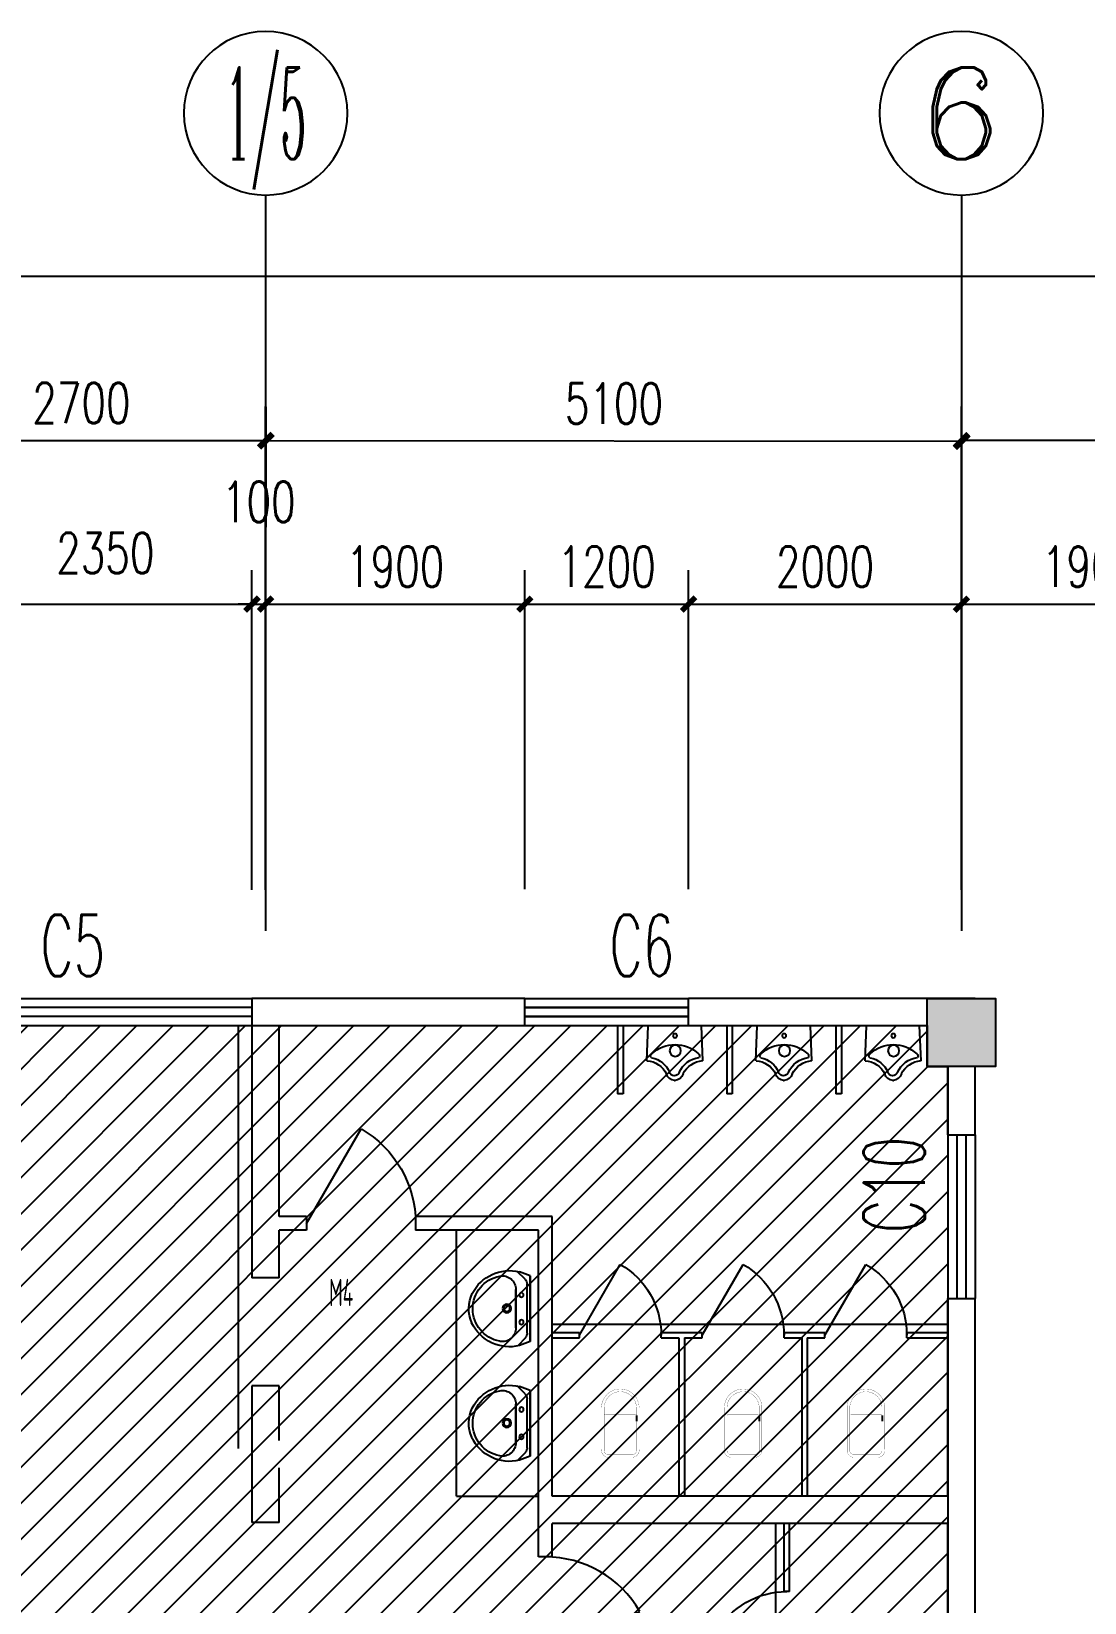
# Model space of a CAD drawing. Extents: x 392800 to 1041602, y -388882 to -94077.
# Drawn here: x 446572 to 454290, y -105891 to -94370 of the extents above; entities that cross this region are included whole.
import ezdxf
from ezdxf.enums import TextEntityAlignment as Align

# ---------------------------------------------------------------- set-up
doc = ezdxf.new("R2010")
doc.units = 0
doc.header["$LTSCALE"] = 1000
doc.header["$MEASUREMENT"] = 0
doc.linetypes.add('ACAD_ISO02W100', pattern=[15, 12, -3])
for name, color, linetype in [('AXIS_TEXT', 7, 'Continuous'), ('IAR-文字350', 2, 'ACAD_ISO02W100'), ('IBS-轴号', 160, 'Continuous'), ('IBS－墙体', 6, 'Continuous'), ('IBS－外尺寸标注', 51, 'Continuous'), ('IBS－窗', 1, 'Continuous'), ('IDS－门', 3, 'Continuous'), ('PUB_HATCH', 8, 'Continuous'), ('PUB_TEXT', 7, 'Continuous'), ('WINDOW_TEXT', 7, 'Continuous'), ('洁具', 5, 'Continuous')]:
    doc.layers.add(name, color=color, linetype=linetype)
doc.styles.add('_HZFS', font='txt.shx', dxfattribs={"width": 0.6, "bigfont": 'HZFS.shx'})
doc.styles.add('_TCH_DIM_T3', font='SIMPLEX', dxfattribs={"width": 0.705882, "bigfont": 'GBCBIG'})
doc.styles.add('COMPLEX', font='COMPLEX')
doc.styles.add('SIMPLEX', font='SIMPLEX.SHX', dxfattribs={"width": 0.7})
doc.styles.get("Standard").update_dxf_attribs({"font": 'gbenor.shx', "bigfont": 'gbcbig.shx'})
doc.dimstyles.new('_TCH_ARCH&&100', dxfattribs={"dimtxt": 297.5, "dimasz": 100, "dimexe": 250, "dimexo": 300, "dimgap": 126.25, "dimtad": 1, "dimdec": 0, "dimzin": 0, "dimdsep": 46, "dimtxsty": '_TCH_DIM_T3', "dimblk": 'ARCHTICK', "dimcen": 0.09, "dimclrt": 7, "dimazin": 2, "dimtfac": 1, "dimtdec": 0, "dimtix": 1, "dimtmove": 2, "dimatfit": 3, "dimfxl": 1, "dimtolj": 1, "dimtzin": 0, "dimarcsym": 0})

# ---------------------------------------------------------------- blocks, each defined once
blk = doc.blocks.new('_AXISO')
blk.add_circle((0, 0), 0.5)
at = {"layer": 'AXIS_TEXT', "style": 'COMPLEX', "width": 1.041667}
blk.add_attdef('A', text='', height=0.56, dxfattribs=at).set_placement((-0.25, -0.28), (0.25, -0.28), align=Align.FIT)
blk = doc.blocks.new('_ArchTick')
at = {"color": 0, "linetype": 'ByBlock', "const_width": 0.4}
blk.add_lwpolyline([(-0.5, -0.5), (0.5, 0.5)], dxfattribs=at)
blk = doc.blocks.new('*D144')
at = {"layer": 'Defpoints', "color": 0, "transparency": 16777216}
for p in [(455288, -98570), (453388, -100965), (455288, -100965)]:
    blk.add_point(p, dxfattribs=at)
at = {"layer": 'IBS－外尺寸标注', "color": 0, "lineweight": -2, "transparency": 16777216}
for p, q in [((453388, -100665), (453388, -98320)), ((455288, -100665), (455288, -98320)), ((453388, -98570), (455288, -98570))]:
    blk.add_line(p, q, dxfattribs=at)
at = {"layer": 'IBS－外尺寸标注', "color": 0, "lineweight": -2, "transparency": 16777216, "xscale": 100, "yscale": 100, "zscale": 100, "rotation": 180}
blk.add_blockref('_ArchTick', (453388, -98570), dxfattribs=at)
at = {"layer": 'IBS－外尺寸标注', "color": 0, "lineweight": -2, "transparency": 16777216, "xscale": 100, "yscale": 100, "zscale": 100}
blk.add_blockref('_ArchTick', (455288, -98570), dxfattribs=at)
at = {"layer": 'IBS－外尺寸标注', "color": 7, "transparency": 16777216, "insert": (454338, -98295), "char_height": 297.5, "attachment_point": 5, "style": '_TCH_DIM_T3'}
blk.add_mtext('\\A1;1900', dxfattribs=at)
blk = doc.blocks.new('*D145')
at = {"layer": 'Defpoints', "color": 0, "transparency": 16777216}
for p in [(448188, -98570), (445838, -100965), (448188, -100965)]:
    blk.add_point(p, dxfattribs=at)
at = {"layer": 'IBS－外尺寸标注', "color": 0, "lineweight": -2, "transparency": 16777216}
for p, q in [((445838, -100665), (445838, -98320)), ((448188, -100665), (448188, -98320)), ((445838, -98570), (448188, -98570))]:
    blk.add_line(p, q, dxfattribs=at)
at = {"layer": 'IBS－外尺寸标注', "color": 0, "lineweight": -2, "transparency": 16777216, "xscale": 100, "yscale": 100, "zscale": 100, "rotation": 180}
blk.add_blockref('_ArchTick', (445838, -98570), dxfattribs=at)
at = {"layer": 'IBS－外尺寸标注', "color": 0, "lineweight": -2, "transparency": 16777216, "xscale": 100, "yscale": 100, "zscale": 100}
blk.add_blockref('_ArchTick', (448188, -98570), dxfattribs=at)
at = {"layer": 'IBS－外尺寸标注', "color": 7, "transparency": 16777216, "insert": (447113, -98195), "char_height": 297.5, "attachment_point": 5, "style": '_TCH_DIM_T3'}
blk.add_mtext('\\A1;2350', dxfattribs=at)
blk = doc.blocks.new('*D159')
at = {"layer": 'Defpoints', "color": 0, "transparency": 16777216}
for p in [(448288, -98570), (448188, -100965), (448288, -100965)]:
    blk.add_point(p, dxfattribs=at)
at = {"layer": 'IBS－外尺寸标注', "color": 0, "lineweight": -2, "transparency": 16777216}
for p, q in [((448188, -100665), (448188, -98320)), ((448288, -100665), (448288, -98320)), ((448188, -98570), (448088, -98570)), ((448188, -98570), (448288, -98570)), ((448288, -98570), (448388, -98570))]:
    blk.add_line(p, q, dxfattribs=at)
at = {"layer": 'IBS－外尺寸标注', "color": 0, "lineweight": -2, "transparency": 16777216, "xscale": 100, "yscale": 100, "zscale": 100}
blk.add_blockref('_ArchTick', (448188, -98570), dxfattribs=at)
at = {"layer": 'IBS－外尺寸标注', "color": 0, "lineweight": -2, "transparency": 16777216, "xscale": 100, "yscale": 100, "zscale": 100, "rotation": 180}
blk.add_blockref('_ArchTick', (448288, -98570), dxfattribs=at)
at = {"layer": 'IBS－外尺寸标注', "color": 7, "transparency": 16777216, "insert": (448238, -97820), "char_height": 297.5, "attachment_point": 5, "style": '_TCH_DIM_T3'}
blk.add_mtext('\\A1;100', dxfattribs=at)
blk = doc.blocks.new('*D161')
at = {"layer": 'Defpoints', "color": 0, "transparency": 16777216}
for p in [(448288, -97370), (445588, -100961), (448288, -100961)]:
    blk.add_point(p, dxfattribs=at)
at = {"layer": 'IBS－外尺寸标注', "color": 0, "lineweight": -2, "transparency": 16777216}
for p, q in [((445588, -100661), (445588, -97120)), ((448288, -100661), (448288, -97120)), ((445588, -97370), (448288, -97370))]:
    blk.add_line(p, q, dxfattribs=at)
at = {"layer": 'IBS－外尺寸标注', "color": 0, "lineweight": -2, "transparency": 16777216, "xscale": 100, "yscale": 100, "zscale": 100, "rotation": 180}
blk.add_blockref('_ArchTick', (445588, -97370), dxfattribs=at)
at = {"layer": 'IBS－外尺寸标注', "color": 0, "lineweight": -2, "transparency": 16777216, "xscale": 100, "yscale": 100, "zscale": 100}
blk.add_blockref('_ArchTick', (448288, -97370), dxfattribs=at)
at = {"layer": 'IBS－外尺寸标注', "color": 7, "transparency": 16777216, "insert": (446938, -97095), "char_height": 297.5, "attachment_point": 5, "style": '_TCH_DIM_T3'}
blk.add_mtext('\\A1;2700', dxfattribs=at)
blk = doc.blocks.new('*D162')
at = {"layer": 'Defpoints', "color": 0, "transparency": 16777216}
for p in [(451388, -98570), (450188, -100961), (451388, -100961)]:
    blk.add_point(p, dxfattribs=at)
at = {"layer": 'IBS－外尺寸标注', "color": 0, "lineweight": -2, "transparency": 16777216}
for p, q in [((450188, -100661), (450188, -98320)), ((451388, -100661), (451388, -98320)), ((450188, -98570), (451388, -98570))]:
    blk.add_line(p, q, dxfattribs=at)
at = {"layer": 'IBS－外尺寸标注', "color": 0, "lineweight": -2, "transparency": 16777216, "xscale": 100, "yscale": 100, "zscale": 100, "rotation": 180}
blk.add_blockref('_ArchTick', (450188, -98570), dxfattribs=at)
at = {"layer": 'IBS－外尺寸标注', "color": 0, "lineweight": -2, "transparency": 16777216, "xscale": 100, "yscale": 100, "zscale": 100}
blk.add_blockref('_ArchTick', (451388, -98570), dxfattribs=at)
at = {"layer": 'IBS－外尺寸标注', "color": 7, "transparency": 16777216, "insert": (450788, -98295), "char_height": 297.5, "attachment_point": 5, "style": '_TCH_DIM_T3'}
blk.add_mtext('\\A1;1200', dxfattribs=at)
blk = doc.blocks.new('*D163')
at = {"layer": 'Defpoints', "color": 0, "transparency": 16777216}
for p in [(450188, -98570), (448288, -100965), (450188, -100961)]:
    blk.add_point(p, dxfattribs=at)
at = {"layer": 'IBS－外尺寸标注', "color": 0, "lineweight": -2, "transparency": 16777216}
for p, q in [((448288, -100665), (448288, -98320)), ((450188, -100661), (450188, -98320)), ((448288, -98570), (450188, -98570))]:
    blk.add_line(p, q, dxfattribs=at)
at = {"layer": 'IBS－外尺寸标注', "color": 0, "lineweight": -2, "transparency": 16777216, "xscale": 100, "yscale": 100, "zscale": 100, "rotation": 180}
blk.add_blockref('_ArchTick', (448288, -98570), dxfattribs=at)
at = {"layer": 'IBS－外尺寸标注', "color": 0, "lineweight": -2, "transparency": 16777216, "xscale": 100, "yscale": 100, "zscale": 100}
blk.add_blockref('_ArchTick', (450188, -98570), dxfattribs=at)
at = {"layer": 'IBS－外尺寸标注', "color": 7, "transparency": 16777216, "insert": (449238, -98295), "char_height": 297.5, "attachment_point": 5, "style": '_TCH_DIM_T3'}
blk.add_mtext('\\A1;1900', dxfattribs=at)
blk = doc.blocks.new('*D168')
at = {"layer": 'Defpoints', "color": 0, "transparency": 16777216}
for p in [(453388, -98570), (451388, -100961), (453388, -100961)]:
    blk.add_point(p, dxfattribs=at)
at = {"layer": 'IBS－外尺寸标注', "color": 0, "lineweight": -2, "transparency": 16777216}
for p, q in [((451388, -100661), (451388, -98320)), ((453388, -100661), (453388, -98320)), ((451388, -98570), (453388, -98570))]:
    blk.add_line(p, q, dxfattribs=at)
at = {"layer": 'IBS－外尺寸标注', "color": 0, "lineweight": -2, "transparency": 16777216, "xscale": 100, "yscale": 100, "zscale": 100, "rotation": 180}
blk.add_blockref('_ArchTick', (451388, -98570), dxfattribs=at)
at = {"layer": 'IBS－外尺寸标注', "color": 0, "lineweight": -2, "transparency": 16777216, "xscale": 100, "yscale": 100, "zscale": 100}
blk.add_blockref('_ArchTick', (453388, -98570), dxfattribs=at)
at = {"layer": 'IBS－外尺寸标注', "color": 7, "transparency": 16777216, "insert": (452388, -98295), "char_height": 297.5, "attachment_point": 5, "style": '_TCH_DIM_T3'}
blk.add_mtext('\\A1;2000', dxfattribs=at)
blk = doc.blocks.new('*D173')
at = {"layer": 'Defpoints', "color": 0, "transparency": 16777216}
for p in [(448291, -97372), (448288, -100961), (453388, -100965)]:
    blk.add_point(p, dxfattribs=at)
at = {"layer": 'IBS－外尺寸标注', "color": 0, "lineweight": -2, "transparency": 16777216}
for p, q in [((448288, -100661), (448291, -97122)), ((453388, -100665), (453391, -97126)), ((453391, -97376), (448291, -97372))]:
    blk.add_line(p, q, dxfattribs=at)
at = {"layer": 'IBS－外尺寸标注', "color": 0, "lineweight": -2, "transparency": 16777216, "xscale": 100, "yscale": 100, "zscale": 100}
for p, rotation in [((448291, -97372), 179.9531013599515), ((453391, -97376), 359.9531013599515)]:
    blk.add_blockref('_ArchTick', p, dxfattribs=dict(at, rotation=rotation))
at = {"layer": 'IBS－外尺寸标注', "color": 7, "transparency": 16777216, "insert": (450841, -97099), "char_height": 297.5, "attachment_point": 5, "rotation": 359.9531, "style": '_TCH_DIM_T3'}
blk.add_mtext('\\A1;5100', dxfattribs=at)
blk = doc.blocks.new('*D174')
at = {"layer": 'Defpoints', "color": 0, "transparency": 16777216}
for p in [(421037, -96170), (421038, -100965), (461188, -100961)]:
    blk.add_point(p, dxfattribs=at)
at = {"layer": 'IBS－外尺寸标注', "color": 0, "lineweight": -2, "transparency": 16777216}
for p, q in [((421038, -100665), (421037, -95920)), ((461188, -100661), (461187, -95916)), ((461187, -96166), (421037, -96170))]:
    blk.add_line(p, q, dxfattribs=at)
at = {"layer": 'IBS－外尺寸标注', "color": 0, "lineweight": -2, "transparency": 16777216, "xscale": 100, "yscale": 100, "zscale": 100}
for p, rotation in [((421037, -96170), 180.0059572382766), ((461187, -96166), 0.005957238276517174)]:
    blk.add_blockref('_ArchTick', p, dxfattribs=dict(at, rotation=rotation))
at = {"layer": 'IBS－外尺寸标注', "color": 7, "transparency": 16777216, "insert": (441112, -95893), "char_height": 297.5, "attachment_point": 5, "rotation": 0.006, "style": '_TCH_DIM_T3'}
blk.add_mtext('\\A1;40150', dxfattribs=at)
blk = doc.blocks.new('*D175')
at = {"layer": 'Defpoints', "color": 0, "transparency": 16777216}
for p in [(453388, -97370), (453388, -100965), (461188, -100965)]:
    blk.add_point(p, dxfattribs=at)
at = {"layer": 'IBS－外尺寸标注', "color": 0, "lineweight": -2, "transparency": 16777216}
for p, q in [((453388, -100665), (453388, -97120)), ((461188, -100665), (461188, -97120)), ((461188, -97370), (453388, -97370))]:
    blk.add_line(p, q, dxfattribs=at)
at = {"layer": 'IBS－外尺寸标注', "color": 0, "lineweight": -2, "transparency": 16777216, "xscale": 100, "yscale": 100, "zscale": 100, "rotation": 180}
blk.add_blockref('_ArchTick', (453388, -97370), dxfattribs=at)
at = {"layer": 'IBS－外尺寸标注', "color": 0, "lineweight": -2, "transparency": 16777216, "xscale": 100, "yscale": 100, "zscale": 100}
blk.add_blockref('_ArchTick', (461188, -97370), dxfattribs=at)
at = {"layer": 'IBS－外尺寸标注', "color": 7, "transparency": 16777216, "insert": (457288, -97095), "char_height": 297.5, "attachment_point": 5, "style": '_TCH_DIM_T3'}
blk.add_mtext('\\A1;7800', dxfattribs=at)
blk = doc.blocks.new('_WBLK')
for p, q in [((-0.5, 0.5), (0.5, 0.5)), ((0.5, 0.1667), (-0.5, 0.1667)), ((0.5, -0.1667), (-0.5, -0.1667)), ((-0.5, -0.5), (0.5, -0.5))]:
    blk.add_line(p, q)
at = {"layer": 'WINDOW_TEXT', "style": 'SIMPLEX', "flags": 9}
blk.add_attdef('A', text='', height=1, dxfattribs=at).set_placement((0, 1.5), align=Align.MIDDLE)
blk = doc.blocks.new('_DBLK')
blk.add_line((-0.5, 0), (0, -0.866))
blk.add_arc((-0.5, 0), 1, 300, 0)
at = {"layer": 'WINDOW_TEXT', "style": 'SIMPLEX', "flags": 9}
blk.add_attdef('A', text='', height=1, dxfattribs=at).set_placement((0, 1.5), align=Align.MIDDLE)
blk = doc.blocks.new('M_A6')
blk.add_line((0.5, 0), (0.5, 0))
blk = doc.blocks.new('M_E6')
for p, q in [((240, 0), (-240, 0)), ((-237, 0), (239, 0)), ((240, 0), (270, -79)), ((-213, -36), (-271, -91)), ((-240, 0), (-270, -79)), ((-179, -23), (181, -23)), ((141, -105), (-141, -105)), ((-141, -105), (141, -105)), ((217, -37), (274, -95))]:
    blk.add_line(p, q)
for centre, radius in [((-99, -65), 16.3), ((101, -65), 16.3), ((2, -172), 31.6), ((2, -172), 23)]:
    blk.add_circle(centre, radius)
for centre, radius, start, end in [((28, -152), 307, 166.1751, 244.7296), ((-141, -205), 100, 90, 190.5602), ((-179, -73), 50, 90, 133.181), ((-28, -152), 307, 297.0639, 13.8249), ((141, -205), 100, 349.4398, 90), ((181, -73), 50, 44.5607, 90), ((0, -179), 243, 190.5602, 349.4398), ((0, -201), 250, 245.8071, 296.4628), ((28, -152), 307, 266.589, 266.5936)]:
    blk.add_arc(centre, radius, start, end)
at = {"width": 0.8, "flags": 9}
for tag in ['XSIZE', 'YSIZE']:
    blk.add_attdef(tag, (0, 0), '', height=0.5, dxfattribs=at)
blk = doc.blocks.new('M_E8')
for p, q in [((-204, -257), (-194, -2)), ((-194, -2), (196, -2)), ((206, -257), (196, -2))]:
    blk.add_line(p, q)
at = {"const_width": 1.5}
for points in [[(-196, 0), (196, 0), (206, -257, -4.356259)], [(-194, -2), (-204, -257, 0.758087)]]:
    blk.add_lwpolyline(points, format="xyb", dxfattribs=at)
for points in [[(-2, -142), (6, -142), (12, -146), (19, -148), (25, -152), (29, -158), (34, -166), (37, -174), (39, -183), (37, -191), (35, -200), (29, -208), (25, -214), (17, -219), (12, -223), (4, -224), (-2, -224), (-6, -224), (-11, -223), (-18, -221), (-26, -217), (-32, -213), (-37, -207), (-42, -199), (-44, -190), (-45, -183), (-42, -173), (-40, -164), (-35, -158), (-31, -150), (-26, -148), (-24, -144), (-18, -143), (-14, -143), (-12, -142), (-8, -142), (-6, -141), (-2, -142)], [(-204, -257), (-194, -258), (-194, -258), (-183, -260), (-175, -261), (-165, -264), (-156, -268), (-147, -271), (-138, -275), (-128, -281), (-119, -287), (-109, -295), (-102, -300), (-94, -308), (-86, -316), (-79, -324), (-74, -332), (-68, -340), (-62, -348), (-58, -356), (-54, -366), (-50, -374), (-43, -383), (-36, -389), (-30, -392), (-23, -395), (-17, -398), (-9, -399), (0, -399), (13, -398), (23, -395), (29, -392), (35, -389), (43, -385), (49, -380), (54, -374), (58, -366), (62, -357), (65, -347), (71, -340), (75, -332), (80, -325), (85, -319), (91, -313), (95, -308), (100, -302), (106, -295), (113, -290), (119, -285), (126, -280), (132, -277), (139, -273), (145, -271), (154, -268), (162, -264), (173, -261), (183, -259), (191, -258), (199, -257), (206, -257)]]:
    blk.add_lwpolyline(points, dxfattribs=at)
for centre, radius in [((-1, -74), 15), ((-3, -184), 41.7)]:
    blk.add_circle(centre, radius)
for centre, radius, start, end in [((-158, -223), 22.7, 134.5857, 206.4573), ((-2, -389), 250, 46.6458, 133.3542), ((162, -222), 16.2, 297.1389, 62.8611), ((-218, -432), 176, 26.1838, 85.5792), ((-198, -412), 179, 22.2984, 83.8043), ((4, -329), 38.6, 202.7778, 341.3609), ((201, -407), 174, 100.5676, 157.7034), ((215, -425), 168, 93.3348, 155.3309), ((1, -338), 63.3, 194.7447, 345.2553)]:
    blk.add_arc(centre, radius, start, end)
blk.add_point((1, -402))
at = {"width": 0.8, "flags": 9}
for tag in ['XSIZE', 'YSIZE']:
    blk.add_attdef(tag, (0, 0), '', height=0.5, dxfattribs=at)
blk = doc.blocks.new('M_E2')
blk.add_line((-306, -118), (-266, -118))
at = {"const_width": 1.5}
for points in [[(-366, 138, 0.97895), (-366, -138, 0.97895)], [(-366, 118, 0.97895), (-366, -118, 0.97895)], [(-306, 118, 0.414214), (-316, 108, 0.414214)], [(0, 88, 0.462192), (-59, 137, 0.462192)], [(-20, 88, 0.414214), (-50, 118, 0.414214)], [(-316, -108, 0.414214), (-306, -118, 0.414214)], [(-59, -137, 0.462192), (0, -88, 0.462192)], [(-50, -118, 0.414214), (-20, -88, 0.414214)]]:
    blk.add_lwpolyline(points, format="xyb", dxfattribs=at)
for points in [[(-366, 137), (-59, 137)], [(-316, 118), (-366, 118)], [(-340, 118), (-266, 118)], [(-50, 118), (-267, 118)], [(-316, 108), (-316, -108)], [(-20, -88), (-20, 88)], [(0, 88), (0, -88)], [(-381, -137), (-59, -137)], [(-316, -118), (-366, -118)], [(-340, -118), (-266, -118)], [(-266, -118), (-50, -118)]]:
    blk.add_lwpolyline(points, dxfattribs=at)
at = {"width": 0.8, "flags": 9}
for tag in ['XSIZE', 'YSIZE']:
    blk.add_attdef(tag, (0, 0), '', height=0.5, dxfattribs=at)
blk = doc.blocks.new('_FZH')
blk.add_solid([(0.5, 0.5), (0.5, -0.5), (-0.5, 0.5), (-0.5, -0.5)])

msp = doc.modelspace()

# ---------------------------------------------------------------- hatches: boundary and pattern name
at = {"layer": 'PUB_HATCH'}
h = msp.add_hatch(dxfattribs=at)
h.set_pattern_fill('ANSI31', color=256, scale=1500)
h.set_pattern_definition([(45, (-74316.34, 80161.69), (-132.58252, 132.58252), [])])
h.paths.add_polyline_path([(445487.8, -109760.2), (445487.8, -117560.8), (445112.8, -117560.8), (445112.8, -118010.8), (452912.8, -118010.8), (452912.8, -117560.8), (453287.8, -117560.8), (453287.8, -109760.8), (453287.8, -101960.8), (453137.8, -101960.8), (453137.8, -101660.8), (431437.8, -101660.8), (431437.8, -101710.8), (430937.8, -101710.8), (425037.8, -101710.8), (421537.8, -101710.8), (421537.8, -101960.8), (421237.8, -101960.8), (421237.8, -109761.5)])
h.paths.add_polyline_path([(451383.8, -135360.8), (451383.8, -131460.8), (445837.8, -131460.8), (445837.8, -131810.8), (438137.8, -131810.8), (438137.8, -135360.8)])

# ---------------------------------------------------------------- linework, layer by layer
at = {"layer": 'IBS-轴号'}
for p, q in [((448287.8, -95570), (448287.8, -100965)), ((453387.8, -95570), (453387.8, -100965))]:
    msp.add_line(p, q, dxfattribs=at)
at = {"layer": 'IBS－墙体'}
for p, q in [((450187.8, -101460.8), (448187.8, -101460.8)), ((448187.8, -101460.8), (448187.8, -103510.8)), ((450187.8, -101660.8), (450187.8, -101460.8)), ((451387.8, -101660.8), (451387.8, -101460.8)), ((453487.8, -101460.8), (451387.8, -101460.8)), ((448087.8, -101660.8), (448087.8, -104760.8)), ((448187.8, -101660.8), (450187.8, -101660.8)), ((448387.8, -103060.8), (448387.8, -101660.8)), ((448387.8, -101660.8), (450187.8, -101660.8)), ((451387.8, -101660.8), (453137.8, -101660.8)), ((453287.8, -102460.8), (453287.8, -101960.8)), ((453487.8, -102460.8), (453487.8, -101960.8)), ((453287.8, -102460.8), (453487.8, -102460.8)), ((448587.8, -103060.8), (448387.8, -103060.8)), ((448587.8, -103060.8), (448587.8, -103160.8)), ((449387.8, -103060.8), (449387.8, -103160.8)), ((450387.8, -103060.8), (449387.8, -103060.8)), ((450387.8, -105110.8), (450387.8, -103060.8)), ((448387.8, -103510.8), (448387.8, -103160.8)), ((448587.8, -103160.8), (448387.8, -103160.8)), ((450287.8, -103160.8), (449387.8, -103160.8)), ((450287.8, -105110.8), (450287.8, -103160.8)), ((448387.8, -103510.8), (448187.8, -103510.8)), ((453287.8, -103660.8), (453487.8, -103660.8)), ((453287.8, -105110.8), (453287.8, -103660.8)), ((453487.8, -106847.3), (453487.8, -103660.8)), ((448387.8, -104303.2), (448187.8, -104303.2)), ((448187.8, -104303.2), (448187.8, -105303.2)), ((448387.8, -104703.2), (448387.8, -104303.2)), ((448387.8, -105303.2), (448387.8, -104903.2)), ((450287.8, -105556.3), (450287.8, -105110.8)), ((453287.8, -105110.8), (450387.8, -105110.8)), ((448387.8, -105303.2), (448187.8, -105303.2)), ((453287.8, -105310.8), (450387.8, -105310.8)), ((450387.8, -105556.3), (450387.8, -105310.8)), ((453287.8, -106847.3), (453287.8, -105310.8)), ((450387.8, -105556.3), (450287.8, -105556.3))]:
    msp.add_line(p, q, dxfattribs=at)
msp.add_lwpolyline([(453137.8, -101460.8), (453637.8, -101460.8), (453637.8, -101960.8), (453137.8, -101960.8)], close=True, dxfattribs=at)
at = {"layer": 'IBS－外尺寸标注'}
msp.add_point((453387.8, -97955.8), dxfattribs=at)
at = {"layer": 'IBS－窗'}
for p, q in [((450187.8, -101460.8), (451387.8, -101460.8)), ((450187.8, -101527.5), (451387.8, -101527.5)), ((450187.8, -101594.2), (451387.8, -101594.2)), ((453287.8, -102460.8), (453287.8, -103660.8)), ((453354.4, -102460.8), (453354.4, -103660.8)), ((453421.1, -102460.8), (453421.1, -103660.8)), ((453487.8, -102460.8), (453487.8, -103660.8))]:
    msp.add_line(p, q, dxfattribs=at)
at = {"layer": 'IBS－窗', "color": 3}
msp.add_line((450187.8, -101660.8), (451387.8, -101660.8), dxfattribs=at)
at = {"layer": 'PUB_HATCH'}
msp.add_lwpolyline([(421237.8, -105312.2), (421237.8, -101960.8), (421537.8, -101960.8), (421537.8, -101710.8), (425037.8, -101710.8), (430937.8, -101710.8), (431437.8, -101710.8), (431437.8, -101660.8), (453137.8, -101660.8), (453137.8, -101960.8), (453287.8, -101960.8), (453287.8, -109760.8), (453287.8, -117560.8), (452912.8, -117560.8), (452912.8, -118010.8), (445112.8, -118010.8), (445112.8, -117560.8), (445487.8, -117560.8), (445487.8, -109760.2), (421237.8, -109761.5)], dxfattribs=at)
at = {"layer": '洁具'}
for p, q in [((450867.8, -101660.8), (450867.8, -102160.8)), ((450907.8, -101660.8), (450907.8, -102160.8)), ((451667.8, -101660.8), (451667.8, -102160.8)), ((451707.8, -101660.8), (451707.8, -102160.8)), ((452467.8, -101660.8), (452467.8, -102160.8)), ((452507.8, -101660.8), (452507.8, -102160.8)), ((450907.8, -102160.8), (450867.8, -102160.8)), ((451707.8, -102160.8), (451667.8, -102160.8)), ((452507.8, -102160.8), (452467.8, -102160.8)), ((449687.8, -105110.8), (449687.8, -103160.8)), ((450387.8, -103850.8), (453287.8, -103850.8)), ((450387.8, -103910.8), (450587.8, -103910.8)), ((450587.8, -103950.8), (450587.8, -103910.8)), ((451187.8, -103950.8), (451187.8, -103910.8)), ((451187.8, -103910.8), (451487.8, -103910.8)), ((451487.8, -103950.8), (451487.8, -103910.8)), ((452087.8, -103950.8), (452087.8, -103910.8)), ((452087.8, -103910.8), (452387.8, -103910.8)), ((452387.8, -103950.8), (452387.8, -103910.8)), ((452987.8, -103950.8), (452987.8, -103910.8)), ((452987.8, -103910.8), (453287.8, -103910.8)), ((450387.8, -103950.8), (450587.8, -103950.8)), ((451187.8, -103950.8), (451317.8, -103950.8)), ((451317.8, -103950.8), (451317.8, -105110.8)), ((451357.8, -103950.8), (451487.8, -103950.8)), ((451357.8, -103950.8), (451357.8, -105110.8)), ((452087.8, -103950.8), (452217.8, -103950.8)), ((452217.8, -103950.8), (452217.8, -105110.8)), ((452257.8, -103950.8), (452387.8, -103950.8)), ((452257.8, -103950.8), (452257.8, -105110.8)), ((452987.8, -103950.8), (453287.8, -103950.8)), ((449687.8, -105110.8), (450287.8, -105110.8)), ((452027.8, -109660.8), (452027.8, -105310.8)), ((452087.8, -105810.8), (452087.8, -105310.8)), ((452087.8, -105810.8), (452087.8, -105310.8)), ((452127.8, -105810.8), (452127.8, -105310.8)), ((452127.8, -105810.8), (452127.8, -105350.8)), ((452127.8, -105810.8), (452087.8, -105810.8)), ((452127.8, -105810.8), (452087.8, -105810.8))]:
    msp.add_line(p, q, dxfattribs=at)

# ---------------------------------------------------------------- block references
at = {"layer": 'IBS-轴号'}
ref = msp.add_blockref('_AXISO', (448287.8, -94970), dxfattribs=dict(at, xscale=-1200, yscale=1200, zscale=1200, rotation=180))
ref.add_attrib('A', '1/5', dxfattribs={"layer": 'AXIS_TEXT', "height": 672, "style": 'COMPLEX', "width": 0.367647}).set_placement((447987.8, -95306), (448587.8, -95306), align=Align.FIT)
ref = msp.add_blockref('_AXISO', (453387.8, -94970), dxfattribs=dict(at, xscale=-1200, yscale=1200, zscale=1200, rotation=180))
ref.add_attrib('A', '6', dxfattribs={"layer": 'AXIS_TEXT', "height": 672, "style": 'COMPLEX', "width": 1.339286}).set_placement((453087.8, -95306), (453687.8, -95306), align=Align.FIT)
at = {"layer": 'IBS－墙体', "xscale": 1200, "yscale": 1200, "zscale": 1200, "rotation": 270}
msp.add_blockref('M_A6', (448287.8, -103703.2), dxfattribs=at)
at = {"layer": 'IBS－窗', "yscale": 200}
for p, xscale, zscale in [((447012.8, -101560.8), 2350, 2350), ((447012.8, -101560.8), 2350, 2350), ((450787.8, -101560.8), 1200, 1200), ((450787.8, -101560.8), 1200, 1200)]:
    msp.add_blockref('_WBLK', p, dxfattribs=dict(at, xscale=xscale, zscale=zscale))
at = {"layer": 'IDS－门'}
for p, xscale, yscale, zscale in [((448987.8, -103110.8), 800, -800, 800), ((450887.8, -103930.8), 600, -600, 600), ((451787.8, -103930.8), 600, -600, 600)]:
    msp.add_blockref('_DBLK', p, dxfattribs=dict(at, xscale=xscale, yscale=yscale, zscale=zscale))
for p, xscale, yscale, zscale, rotation in [((452687.8, -103930.8), -600, 600, 600, 180), ((450337.8, -105956.3), -800, -800, 800, 270), ((452107.8, -106110.8), 600, -600, 600, 90)]:
    msp.add_blockref('_DBLK', p, dxfattribs=dict(at, xscale=xscale, yscale=yscale, zscale=zscale, rotation=rotation))
at = {"layer": 'PUB_HATCH', "xscale": 500, "yscale": 500, "zscale": 500}
msp.add_blockref('_FZH', (453387.8, -101710.8), dxfattribs=at)
at = {"layer": '洁具', "xscale": -1}
for p in [(451287.8, -101660.8), (452087.8, -101660.8), (452887.8, -101660.8)]:
    msp.add_blockref('M_E8', p, dxfattribs=at)
for name, p, rotation in [('M_E6', (450227.8, -103736.5), 270), ('M_E6', (450227.8, -104576.9), 270), ('M_E2', (450887.8, -104826.3), 90), ('M_E2', (451787.8, -104826.3), 90), ('M_E2', (452687.8, -104826.3), 90)]:
    msp.add_blockref(name, p, dxfattribs=dict(at, rotation=rotation))

# ---------------------------------------------------------------- texts
at = {"layer": 'IAR-文字350', "width": 0.6}
msp.add_text('M4', height=200, rotation=360, dxfattribs=at).set_placement((448753.6, -103717.5))
at = {"layer": 'PUB_TEXT', "ltscale": 2, "style": '_HZFS', "width": 0.6}
for s, p in [('C5', (446637.7, -101297.4)), ('C6', (450808.8, -101297.4))]:
    msp.add_text(s, height=450, dxfattribs=at).set_placement(p)
msp.add_text('C10', height=450, rotation=90, dxfattribs=at).set_placement((453120.3, -103181.3))

# ---------------------------------------------------------------- dimensions: what is measured, and where the dimension line sits
at = {"layer": 'IBS－外尺寸标注'}
for p1, p2, distance, picture, middle in [((461187.8, -100960.8), (421037.8, -100965), -4795, '*D174', (441112.2, -95892.9)), ((453387.8, -100965), (448287.8, -100960.8), -3588.7, '*D173', (450840.9, -97099.3))]:
    dim = msp.add_aligned_dim(p1=p1, p2=p2, distance=distance, dimstyle='_TCH_ARCH&&100', dxfattribs=at)
    dim.commit()
    dim.dimension.update_dxf_attribs({"geometry": picture, "text_midpoint": middle})
for base, p1, p2, picture, middle in [((448287.8, -97370), (445587.8, -100960.8), (448287.8, -100960.8), '*D161', (446937.8, -97095)), ((450187.8, -98570), (448287.8, -100965), (450187.8, -100960.8), '*D163', (449237.8, -98295)), ((451387.8, -98570), (450187.8, -100960.8), (451387.8, -100960.8), '*D162', (450787.8, -98295))]:
    dim = msp.add_linear_dim(base=base, p1=p1, p2=p2, dimstyle='_TCH_ARCH&&100', dxfattribs=at)
    dim.commit()
    dim.dimension.update_dxf_attribs({"geometry": picture, "text_midpoint": middle})
for base, p1, p2, picture, middle in [((453387.8, -97370), (461187.8, -100965), (453387.8, -100965), '*D175', (457287.8, -97095)), ((453387.8, -98570), (451387.8, -100960.8), (453387.8, -100960.8), '*D168', (452387.8, -98295)), ((455287.8, -98570), (453387.8, -100965), (455287.8, -100965), '*D144', (454337.8, -98295))]:
    dim = msp.add_linear_dim(base=base, p1=p1, p2=p2, angle=180, dimstyle='_TCH_ARCH&&100', dxfattribs=at)
    dim.commit()
    dim.dimension.update_dxf_attribs({"geometry": picture, "text_midpoint": middle})
for base, p1, p2, picture, middle in [((448287.8, -98570), (448187.8, -100965), (448287.8, -100965), '*D159', (448237.8, -97820)), ((448187.8, -98570), (445837.8, -100965), (448187.8, -100965), '*D145', (447112.8, -98195))]:
    dim = msp.add_linear_dim(base=base, p1=p1, p2=p2, dimstyle='_TCH_ARCH&&100', dxfattribs=at)
    dim.commit()
    dim.dimension.update_dxf_attribs({"geometry": picture, "text_midpoint": middle, "dimtype": 160})

doc.saveas('drawing.dxf')
